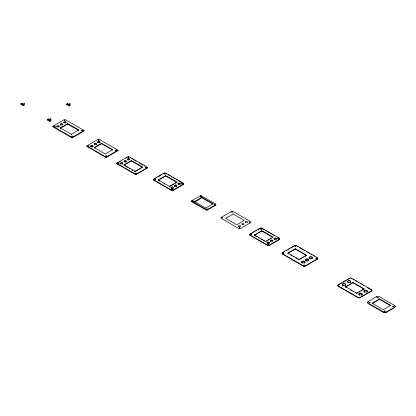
<?xml version="1.0" encoding="UTF-8"?>
<svg xmlns="http://www.w3.org/2000/svg" width="416" height="416" viewBox="0 0 416 416"><rect width="100%" height="100%" fill="white"/><g stroke="black" fill="none" stroke-linecap="round" stroke-linejoin="round"><path stroke-width="0.62" d="M145.33 167.872L145.714 167.58L146.219 167.872M250.682 234.848L251.186 234.562L251.571 234.853M181.73 184.064L182.239 183.778L182.619 184.07M164.434 174.065L164.975 173.8L165.324 174.106M377.536 298.059L377.967 297.788M200.299 195.744L191.849 200.621L191.849 201.77L206.263 210.09A0.702 0.406 0 0 0 207.256 210.09L215.701 205.213L215.701 204.064L201.292 195.744A0.702 0.406 0 0 0 200.299 195.744L200.299 196.316L200.798 196.607M304.746 265.621L304.325 265.294L303.878 265.616M295.079 246.485L295.974 246.47M315.968 258.534L316.857 258.534M206.31 209.451L206.7 209.227M119.002 163.67L118.534 163.311L118.232 163.722M136.282 173.67L135.855 173.29L135.502 173.69M261.456 229.159L260.64 229.247M200.361 196.279L201.245 196.347L200.361 196.986M214.224 204.859L215.093 204.859M99.076 140.821L98.758 140.41M172.645 189.899L172.214 189.488L171.933 189.909M116.36 150.81L116.064 150.394L115.648 150.81M155.35 179.92L155.054 179.504L154.632 179.92M206.809 209.17C207.761 208.291 205.249 208.988 207.199 209.456M54.465 126.682L55.297 126.688M277.893 238.987L278.725 238.992M71.77 136.646L72.145 136.505M260.619 228.987L261.466 229.091M67.751 104.619L67.231 104.447L67.61 104.666M369.403 302.645C371.478 302.39 368.519 301.761 369.777 302.578M384.519 311.355L385.294 311.386M98.348 140.514C100.344 140.327 97.516 139.604 98.67 140.468M20.8 103.854L23.187 105.232L23.187 104.088L24.476 103.683L24.476 105.175L23.483 105.752L20.8 104.203L20.8 103.854L21.793 103.282L23.702 104.385M24.476 103.683L23.483 104.26L23.483 105.752M66.44 104.088L68.921 105.524L68.921 104.203L70.216 103.802L70.216 105.466L69.222 106.044L66.44 104.437L66.44 104.088L67.434 103.516L69.42 104.666M68.921 104.203L70.216 103.802M47.226 119.402L49.566 120.749L49.566 119.376L50.56 118.799L50.955 119.028L50.955 120.864L49.962 121.441L47.226 119.86L47.226 119.402L48.225 118.83L49.624 119.636M47.226 119.86L47.726 119.574M47.429 119.974L47.528 119.917A0.702 0.406 0 0 1 47.653 119.621M49.566 119.376L49.962 119.605L50.955 119.028M52.868 126.225L64.792 119.34L84.074 130.468L84.074 131.04L72.145 137.925L52.868 126.797L52.868 126.225L72.145 137.353L84.074 130.468M60.221 127.858L67.673 123.557L78.801 129.979L78.801 130.556L67.673 124.129L60.221 128.435L60.221 127.858L71.349 134.285L78.801 129.979M86.809 145.933L98.738 139.048L118.014 150.181L118.014 150.639L106.09 157.524L86.809 146.396L86.809 145.933L106.09 157.066L118.014 150.181M101.618 143.27L94.162 147.571L105.295 153.998L112.746 149.692L101.618 143.27L101.618 143.728L112.746 150.155M94.162 148.028L101.618 143.728M116.579 163.238L128.502 156.354L147.784 167.482L147.784 167.825L135.86 174.71L116.579 163.582L116.579 163.238L135.86 174.366L147.784 167.482M116.579 163.582L118.206 162.64M119.288 162.016L120.375 161.387M125.793 158.262L126.88 157.633M123.932 164.871L131.383 160.571L142.516 166.993L135.06 171.298L123.932 164.871L123.932 165.214L131.383 160.914L142.516 167.341M133.947 171.002L135.06 171.642L137.722 170.108M138.788 169.489L139.854 168.875M140.915 168.262L141.981 167.648M153.977 180.352L153.977 180.008A1.404 0.811 0 0 1 153.977 178.859L163.914 173.124A1.404 0.811 0 0 1 165.901 173.124L183.191 183.102A1.404 0.811 0 0 1 183.191 184.252L183.191 184.595L173.254 190.336A1.404 0.811 0 0 1 171.267 190.336L153.977 180.352A1.404 0.811 0 0 1 153.754 179.369M156.733 177.611L153.977 179.202L153.977 178.859M157.841 176.972L161.704 174.741M162.807 174.101L163.914 173.467M176.831 182.385L165.703 175.958L158.252 180.263L158.252 179.92L165.703 175.614L176.831 182.042L176.831 182.385L175.235 183.31M158.252 179.92L169.38 186.342L176.831 182.042M174.174 183.924L169.38 186.69L169.38 186.342M153.977 180.008L171.267 189.987A1.404 0.811 0 0 0 173.254 189.987L183.191 184.252M194.485 202.14L194.485 201.568L201.937 197.267L213.07 203.689L213.07 204.266M195.016 201.833L201.937 197.839L212.514 203.944M213.07 203.689L205.613 207.995L194.485 201.568M191.849 200.621A0.702 0.406 0 0 0 191.849 201.193L206.263 209.513A0.702 0.406 0 0 0 207.256 209.513L215.701 204.636A0.702 0.406 0 0 0 215.701 204.064M250.11 235.404L250.11 235.061A1.404 0.811 0 0 1 250.11 233.912L260.047 228.176A1.404 0.811 0 0 1 262.033 228.176L279.323 238.16A1.404 0.811 0 0 1 279.323 239.304L279.323 239.647L269.386 245.388A1.404 0.811 0 0 1 267.4 245.388L250.11 235.404A1.404 0.811 0 0 1 249.803 234.52M250.661 233.938L252.32 232.981M253.422 232.341L254.524 231.707M255.632 231.067L256.734 230.433M257.837 229.793L259.496 228.836M254.384 234.972L261.836 230.667L272.969 237.094L265.512 241.4L254.384 234.972L254.384 235.316L261.836 231.015L272.412 237.12M266.048 241.436L267.114 240.822M268.174 240.204L269.24 239.59M270.306 238.976L271.372 238.363M250.11 235.061L267.4 245.045A1.404 0.811 0 0 0 269.386 245.045L279.323 239.304M282.438 252.574L294.533 245.591A1.404 0.811 0 0 1 296.52 245.591L317.408 257.65A1.555 0.9 0 0 1 317.408 258.799L317.408 259.142L305.308 266.126A1.404 0.811 0 0 1 303.321 266.126L282.438 254.067A1.534 0.884 0 0 1 282.438 252.923L282.438 252.574A1.534 0.884 0 0 0 282.438 253.724L282.438 254.067M283.535 252.283L284.638 251.649M286.286 250.697L287.383 250.063M288.486 249.428L289.583 248.794M290.685 248.16L293.982 246.251M287.872 253.037L295.324 248.737L306.457 255.164L299 259.464L287.872 253.037L288.985 254.025M287.872 253.386L295.324 249.08L306.457 255.507M297.887 259.168L299 259.808L303.794 257.041M304.86 256.428L305.921 255.814M282.438 253.724L303.321 265.782A1.404 0.811 0 0 0 305.308 265.782L317.408 258.799M338.203 286.265L338.203 285.917A1.404 0.811 0 0 1 338.203 284.773L349.627 278.174A1.404 0.811 0 0 1 351.614 278.174L371.493 289.65A1.404 0.811 0 0 1 371.493 290.794L371.493 291.138L360.064 297.736A1.404 0.811 0 0 1 358.077 297.736L338.203 286.265A1.404 0.811 0 0 1 337.979 285.282M338.744 284.799L339.83 284.175M340.922 283.546L342.009 282.916M343.096 282.287L346.362 280.405M347.454 279.776L348.54 279.146M345.556 286.723L353.007 282.417L364.135 288.844L364.135 289.188L353.007 282.766L345.556 287.066L345.556 286.723L356.684 293.15L364.135 288.844M355.571 292.848L356.684 293.493L357.75 292.88M358.816 292.261L359.876 291.647M360.942 291.034L363.605 289.494M338.203 285.917L358.077 297.393A1.404 0.811 0 0 0 360.064 297.393L371.493 290.794M368.3 303.638L368.3 303.181A2.106 1.217 0 0 1 368.3 301.46L376.496 296.728A2.106 1.217 0 0 1 379.475 296.728L394.581 305.448A2.106 1.217 0 0 1 394.581 307.169L394.581 307.627L386.386 312.359A2.106 1.217 0 0 1 383.401 312.359L368.3 303.638A2.106 1.217 0 0 1 367.962 302.172M390.733 305.375L379.6 298.948L372.148 303.254L383.276 309.676L390.733 305.375L390.733 305.833L379.6 299.411L372.679 303.404M368.3 303.181L383.401 311.901A2.106 1.217 0 0 0 386.386 311.901L394.581 307.169M88.468 146.219L88.769 146.12M193.154 201.12L193.086 200.673L192.452 200.86L193.154 201.12L193.154 201.692M105.778 156.187C107.853 155.912 104.718 155.407 106.137 156.161M81.791 130.848L82.233 130.816M48.433 120.052L48.043 120.021M64.584 120.832C66.362 120.406 63.45 120.011 64.724 120.754M393.042 306.566C392.184 305.708 394.482 306.384 392.647 306.805M88.873 146.177C90.002 145.309 87.199 146.047 89.18 146.224M72.192 136.453C73.336 135.616 70.538 136.224 72.597 136.687M378.009 297.846C379.07 297.014 376.433 297.648 378.435 298.033M106.09 156.104L106.491 156.224M200.793 196.659L201.115 196.737M369.798 302.52L370.183 302.656M393.141 306.509L393.541 306.795M21.814 104.432C22.308 103.844 21.31 103.589 22.194 104.213M214.438 204.578C216.18 204.339 213.294 203.648 214.438 205.15M297.071 246.251L298.168 246.886M299.27 247.52L302.567 249.428M303.664 250.063L304.767 250.697M306.415 251.649L307.512 252.283M308.615 252.918L309.712 253.552M310.809 254.186L311.912 254.821M313.009 255.455L314.657 256.407M352.721 279.157L353.824 279.791M354.926 280.431L356.585 281.388M357.687 282.022L358.795 282.662M359.897 283.296L361 283.936M362.107 284.575L363.761 285.532M367.073 287.44L370.386 289.354M262.59 228.842L264.264 229.809M265.382 230.454L266.495 231.093M267.613 231.738L269.287 232.705M270.4 233.35L271.518 233.995M272.631 234.64L274.305 235.602M277.654 237.536L279.323 238.503A1.404 0.811 0 0 1 279.323 239.647M165.76 173.394A1.404 0.811 0 0 1 165.901 173.467L167.014 174.112M168.132 174.751L169.806 175.718M170.919 176.363L172.037 177.008M173.15 177.653L174.824 178.62M175.942 179.26L177.055 179.904M178.173 180.549L182.078 182.806M130.156 157.648L131.258 158.283M132.361 158.922L133.463 159.557M134.566 160.191L136.214 161.148M139.521 163.056L142.828 164.965M143.926 165.599L145.028 166.234M146.682 167.19L147.784 167.825M290.654 254.992L291.767 255.632M292.88 256.277L293.992 256.916M295.662 257.884L296.774 258.523M345.556 287.066L346.668 287.711M350.563 289.957L351.676 290.602M352.789 291.242L353.902 291.886M254.94 235.638L257.166 236.922M258.279 237.567L259.392 238.207M261.061 239.174L262.174 239.814M263.286 240.458L264.399 241.098M158.808 180.586L159.921 181.225M163.816 183.477L164.928 184.116M124.488 165.537L127.826 167.466M128.939 168.106L130.052 168.75M131.721 169.712L132.834 170.357M193.263 201.334L192.473 201.568M268.866 244.826L268.46 244.54L267.972 244.842M128.929 157.882L128.528 157.596L128.04 157.898M283.878 253.526L283.483 253.235L282.984 253.531M394.581 305.448L394.581 305.906A2.106 1.217 0 0 1 394.763 306.025M386.386 311.901L386.386 312.359M383.401 311.901L383.401 312.359M379.6 298.948L379.6 299.411M376.496 296.728L376.496 297.185A2.106 1.217 0 0 1 376.704 297.081M371.493 289.65L371.493 289.994A1.404 0.811 0 0 1 371.493 291.138M368.3 301.46L368.3 301.917M360.064 297.393L360.064 297.736M358.077 297.393L358.077 297.736M356.684 293.15L356.684 293.493M353.007 282.417L353.007 282.766M351.614 278.174L351.614 278.517A1.404 0.811 0 0 0 351.322 278.387M349.627 278.174L349.627 278.517A1.404 0.811 0 0 1 350.085 278.34M338.203 284.773L338.203 285.116A1.404 0.811 0 0 0 338.078 285.194M317.408 257.65L317.408 257.993A1.555 0.9 0 0 1 317.408 259.142M305.308 265.782L305.308 266.126M303.321 265.782L303.321 266.126M299 259.464L299 259.808M296.52 245.591L296.52 245.934A1.404 0.811 0 0 0 296.384 245.866M295.324 248.737L295.324 249.08M294.533 245.591L294.533 245.934A1.404 0.811 0 0 1 294.674 245.866M279.323 238.16L279.323 238.503M269.386 245.045L269.386 245.388M267.4 245.045L267.4 245.388M262.033 228.176L262.033 228.519A1.404 0.811 0 0 0 261.898 228.446M261.836 230.667L261.836 231.015M260.047 228.176L260.047 228.519A1.404 0.811 0 0 1 260.182 228.446M250.11 233.912L250.11 234.255A1.404 0.811 0 0 0 249.886 234.426M207.256 209.513L207.256 210.09M206.367 208.785L206.341 209.388M206.263 209.513L206.263 210.09M201.937 197.267L201.937 197.839M201.292 195.744L201.292 196.316M200.476 196.529L200.476 197.101M200.408 196.477L200.408 197.049M193.118 201.131L193.118 201.703M173.254 189.987L173.254 190.336M171.267 189.987L171.267 190.336M165.901 173.124L165.901 173.467M165.703 175.614L165.703 175.958M135.86 174.366L135.86 174.71M135.06 171.298L135.06 171.642M131.383 160.571L131.383 160.914M128.502 156.354L128.502 156.697M106.09 157.066L106.09 157.524M98.738 139.048L98.738 139.511M72.145 137.353L72.145 137.925M71.349 134.285L71.349 134.857M69.222 104.38L69.222 106.044M67.673 123.557L67.673 124.129M67.434 103.516L67.434 103.86M50.56 118.799L50.56 120.177M49.962 119.605L49.962 121.441M48.225 118.83L48.225 119.423M21.793 103.282L21.793 103.626M274.258 239.408A1.165 0.676 0 0 1 274.44 238.508A1.165 0.676 0 0 1 276.016 238.534A1.165 0.676 0 0 1 276.104 239.444M270.79 241.426A1.165 0.676 0 0 1 270.639 241.275M270.566 241.103A1.165 0.676 0 0 1 271.742 240.349A1.165 0.676 0 0 1 272.88 241.124M267.119 243.209A1.165 0.676 0 0 1 267.847 242.398A1.165 0.676 0 0 1 269.303 242.746A1.165 0.676 0 0 1 268.83 243.615M267.665 243.615A1.165 0.676 0 0 1 267.238 243.37M309.14 258.248A1.685 0.972 0 0 1 310.986 257.031A1.685 0.972 0 0 1 312.229 258.482M311.958 258.684A1.685 0.972 0 0 1 310.331 258.934M305.578 260.634A1.685 0.972 0 0 1 307.039 259.173A1.685 0.972 0 0 1 308.5 260.634M307.887 260.988A1.685 0.972 0 0 1 307.476 261.087M306.602 261.087A1.685 0.972 0 0 1 305.848 260.837M301.855 262.787A1.685 0.972 0 0 1 302.474 261.456A1.685 0.972 0 0 1 304.777 261.81A1.685 0.972 0 0 1 304.158 263.141M302.474 263.141A1.685 0.972 0 0 1 302.12 262.985M364.785 292.271A1.685 0.972 0 0 1 364.166 290.94A1.685 0.972 0 0 1 366.47 290.581A1.685 0.972 0 0 1 367.089 291.912M366.818 292.115A1.685 0.972 0 0 1 366.47 292.271M359.715 295.194A1.685 0.972 0 0 1 359.102 293.868A1.685 0.972 0 0 1 361.405 293.509A1.685 0.972 0 0 1 362.019 294.84M361.754 295.043A1.685 0.972 0 0 1 361.405 295.194M348.291 282.745A1.685 0.972 0 0 1 347.604 281.492A1.685 0.972 0 0 1 349.71 280.987A1.685 0.972 0 0 1 350.761 282.152M350.594 282.391A1.685 0.972 0 0 1 349.976 282.745M342.436 285.08A1.685 0.972 0 0 1 344.063 283.852A1.685 0.972 0 0 1 345.691 285.08M345.524 285.314A1.685 0.972 0 0 1 345.254 285.516M342.872 285.516A1.685 0.972 0 0 1 342.602 285.314M395.039 306.301A2.106 1.217 0 0 1 394.581 307.627M215.701 204.636A0.702 0.406 0 0 1 215.701 205.213M191.849 201.77A0.702 0.406 0 0 1 191.849 201.193M179.972 184.392A1.165 0.676 0 0 1 179.748 184.512M178.329 184.486A1.165 0.676 0 0 1 178.656 183.331A1.165 0.676 0 0 1 180.222 184.075M175.131 186.592A1.165 0.676 0 0 1 174.673 185.557A1.165 0.676 0 0 1 176.524 185.567A1.165 0.676 0 0 1 176.025 186.597M171.101 188.318A1.165 0.676 0 0 1 172.115 187.304A1.165 0.676 0 0 1 173.124 188.318M172.936 188.458A1.165 0.676 0 0 1 171.532 188.562M164.544 173.254A1.404 0.811 0 0 1 165.272 173.254M183.191 183.451A1.404 0.811 0 0 1 183.191 184.595M56.893 127.093A1.165 0.676 0 0 1 58.022 126.183A1.165 0.676 0 0 1 59.046 127.13M60.304 124.925A1.165 0.676 0 0 1 61.324 124.176A1.165 0.676 0 0 1 62.618 124.769M63.814 122.663A1.165 0.676 0 0 1 65.239 122.19A1.165 0.676 0 0 1 66.066 123.011M120.957 164.159A1.165 0.676 0 0 1 120.791 163.212A1.165 0.676 0 0 1 122.434 163.119A1.165 0.676 0 0 1 122.6 164.065M126.246 161.897A1.165 0.676 0 0 1 126.09 162.048M124.238 162.032A1.165 0.676 0 0 1 124.743 161.008A1.165 0.676 0 0 1 126.334 161.554M127.639 159.957A1.165 0.676 0 0 1 128.653 158.948A1.165 0.676 0 0 1 129.662 159.957M92.607 146.999A1.165 0.676 0 0 1 92.336 147.082M91.447 147.066A1.165 0.676 0 0 1 91.187 146.973M90.834 146.692A1.165 0.676 0 0 1 91.811 145.782A1.165 0.676 0 0 1 93.08 146.562M96.32 144.862A1.165 0.676 0 0 1 96.101 144.981M94.245 144.524A1.165 0.676 0 0 1 95.42 143.77A1.165 0.676 0 0 1 96.559 144.539M97.718 142.438A1.165 0.676 0 0 1 99.33 141.814A1.165 0.676 0 0 1 99.71 142.912M81.614 130.447C82.441 131.446 82.748 129.589 81.614 130.447M115.56 150.16C116.386 151.159 116.693 149.302 115.56 150.16M145.33 167.461C146.156 168.459 146.458 166.603 145.33 167.461M154.544 179.384C155.376 180.383 155.678 178.532 154.544 179.384M221.91 217.828C222.737 218.826 223.038 216.97 221.91 217.828M250.682 234.437C251.508 235.435 251.81 233.584 250.682 234.437M54.434 126.173C55.25 127.176 55.572 125.32 54.434 126.173M118.144 163.186C118.96 164.19 119.283 162.334 118.144 163.186M181.73 183.654C182.546 184.657 182.868 182.806 181.73 183.654M249.09 222.097C249.907 223.101 250.229 221.244 249.09 222.097M277.862 238.706C278.684 239.71 279.001 237.858 277.862 238.706M135.439 173.15C136.172 174.184 136.646 172.344 135.439 173.15M164.445 173.654C165.173 174.684 165.651 172.848 164.445 173.654M231.806 212.098C232.534 213.127 233.012 211.286 231.806 212.098M260.577 228.706C261.305 229.736 261.784 227.9 260.577 228.706M47.96 119.382L48.594 119.434L47.96 119.382M67.231 104.104L67.839 104.146L67.231 104.104M303.883 265.138C304.517 266.193 305.157 264.373 303.883 265.138M384.467 310.96C385.034 312.031 385.778 310.227 384.467 310.96M128.06 157.42C128.565 158.501 129.412 156.718 128.06 157.42M171.86 189.311C172.37 190.393 173.212 188.609 171.86 189.311M239.226 227.75C239.73 228.836 240.573 227.053 239.226 227.75M267.998 244.364C268.502 245.445 269.344 243.662 267.998 244.364M295.105 246.074C295.615 247.156 296.457 245.372 295.105 246.074M283.015 253.053C283.488 254.14 284.378 252.366 283.015 253.053M315.994 258.128C316.472 259.215 317.361 257.442 315.994 258.128M231.275 211.562L221.338 217.303A1.404 0.811 0 0 0 221.338 218.447L238.628 228.431A1.404 0.811 0 0 0 240.614 228.431L250.552 222.695A1.404 0.811 0 0 0 250.552 221.546L233.262 211.562A1.404 0.811 0 0 0 231.275 211.562M233.064 214.058L225.612 218.358L236.74 224.786L244.197 220.485L233.064 214.058M267.42 243.162A1.165 0.676 0 0 0 269.376 242.861A1.165 0.676 0 0 0 267.946 242.039A1.165 0.676 0 0 0 267.42 243.162M271.003 241.207A1.165 0.676 0 0 0 272.88 240.776A1.165 0.676 0 0 0 271.294 240.053A1.165 0.676 0 0 0 271.003 241.207M274.466 239.195A1.165 0.676 0 0 0 276.354 238.784A1.165 0.676 0 0 0 274.789 238.04A1.165 0.676 0 0 0 274.466 239.195M238.893 226.663A1.165 0.676 0 0 0 240.64 226.075A1.165 0.676 0 0 0 238.893 225.493A1.165 0.676 0 0 0 238.893 226.663M242.232 224.598A1.165 0.676 0 0 0 244.109 224.167A1.165 0.676 0 0 0 242.523 223.444A1.165 0.676 0 0 0 242.232 224.598M245.695 222.581A1.165 0.676 0 0 0 247.582 222.17A1.165 0.676 0 0 0 246.017 221.432A1.165 0.676 0 0 0 245.695 222.581M309.925 258.497A1.685 0.972 0 0 0 312.452 257.65A1.685 0.972 0 0 0 309.925 256.807A1.685 0.972 0 0 0 309.925 258.497M306.197 260.645A1.685 0.972 0 0 0 308.729 259.802A1.685 0.972 0 0 0 306.197 258.96A1.685 0.972 0 0 0 306.197 260.645M302.474 262.798A1.685 0.972 0 0 0 305.001 261.955A1.685 0.972 0 0 0 302.474 261.113A1.685 0.972 0 0 0 302.474 262.798M359.715 294.85A1.685 0.972 0 0 0 362.248 294.008A1.685 0.972 0 0 0 359.715 293.166A1.685 0.972 0 0 0 359.715 294.85M364.785 291.923A1.685 0.972 0 0 0 367.312 291.08A1.685 0.972 0 0 0 364.785 290.238A1.685 0.972 0 0 0 364.785 291.923M348.291 282.402A1.685 0.972 0 0 0 350.818 281.559A1.685 0.972 0 0 0 348.291 280.717A1.685 0.972 0 0 0 348.291 282.402M343.221 285.329A1.685 0.972 0 0 0 345.748 284.487A1.685 0.972 0 0 0 343.221 283.639A1.685 0.972 0 0 0 343.221 285.329M171.532 188.219A1.165 0.676 0 0 0 173.28 187.637A1.165 0.676 0 0 0 171.532 187.054A1.165 0.676 0 0 0 171.532 188.219M174.871 186.155A1.165 0.676 0 0 0 176.748 185.723A1.165 0.676 0 0 0 175.157 185A1.165 0.676 0 0 0 174.871 186.155M178.329 184.142A1.165 0.676 0 0 0 180.222 183.726A1.165 0.676 0 0 0 178.656 182.988A1.165 0.676 0 0 0 178.329 184.142M64.116 122.741A1.165 0.676 0 0 0 66.066 122.439A1.165 0.676 0 0 0 64.636 121.612A1.165 0.676 0 0 0 64.116 122.741M60.741 124.8A1.165 0.676 0 0 0 62.613 124.368A1.165 0.676 0 0 0 61.027 123.646A1.165 0.676 0 0 0 60.741 124.8M57.242 126.802A1.165 0.676 0 0 0 59.134 126.391A1.165 0.676 0 0 0 57.569 125.653A1.165 0.676 0 0 0 57.242 126.802M128.071 159.864A1.165 0.676 0 0 0 129.818 159.276A1.165 0.676 0 0 0 128.071 158.694A1.165 0.676 0 0 0 128.071 159.864M124.452 161.814A1.165 0.676 0 0 0 126.329 161.382A1.165 0.676 0 0 0 124.743 160.659A1.165 0.676 0 0 0 124.452 161.814M120.957 163.816A1.165 0.676 0 0 0 122.845 163.405A1.165 0.676 0 0 0 121.285 162.666A1.165 0.676 0 0 0 120.957 163.816M98.056 142.454A1.165 0.676 0 0 0 100.012 142.152A1.165 0.676 0 0 0 98.582 141.326A1.165 0.676 0 0 0 98.056 142.454M94.682 144.513A1.165 0.676 0 0 0 96.559 144.082A1.165 0.676 0 0 0 94.973 143.359A1.165 0.676 0 0 0 94.682 144.513M91.187 146.515A1.165 0.676 0 0 0 93.08 146.104A1.165 0.676 0 0 0 91.515 145.361A1.165 0.676 0 0 0 91.187 146.515"/></g></svg>
